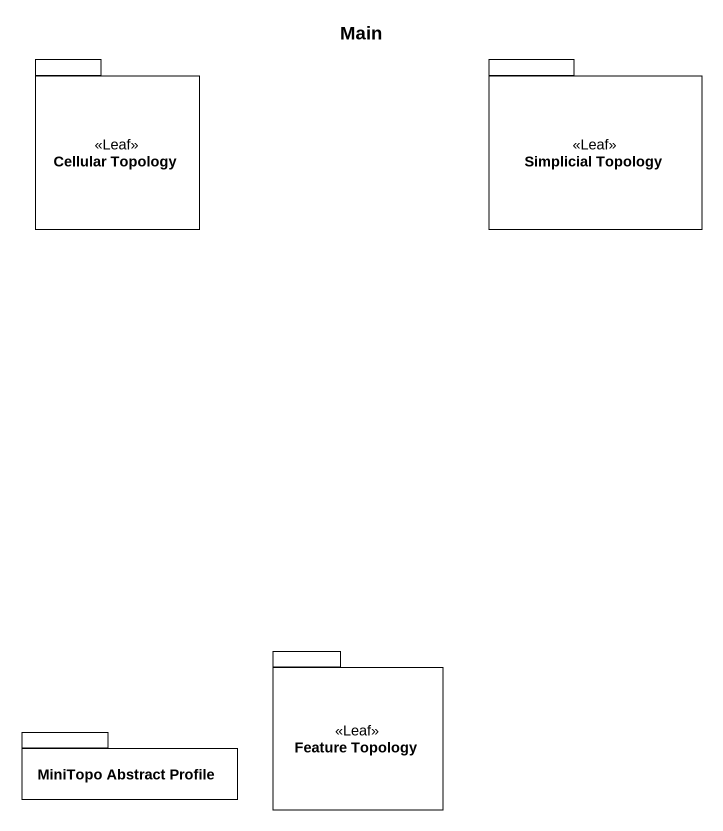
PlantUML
@startuml
title Main
package "Cellular Topology" as Cellular_Topology <<Leaf>> {
}
package "Simplicial Topology" as Simplicial_Topology <<Leaf>> {
}
package "Feature Topology" as Feature_Topology <<Leaf>> {
}
package "MiniTopo Abstract Profile" as MiniTopo_Abstract_Profile {
}
@enduml
